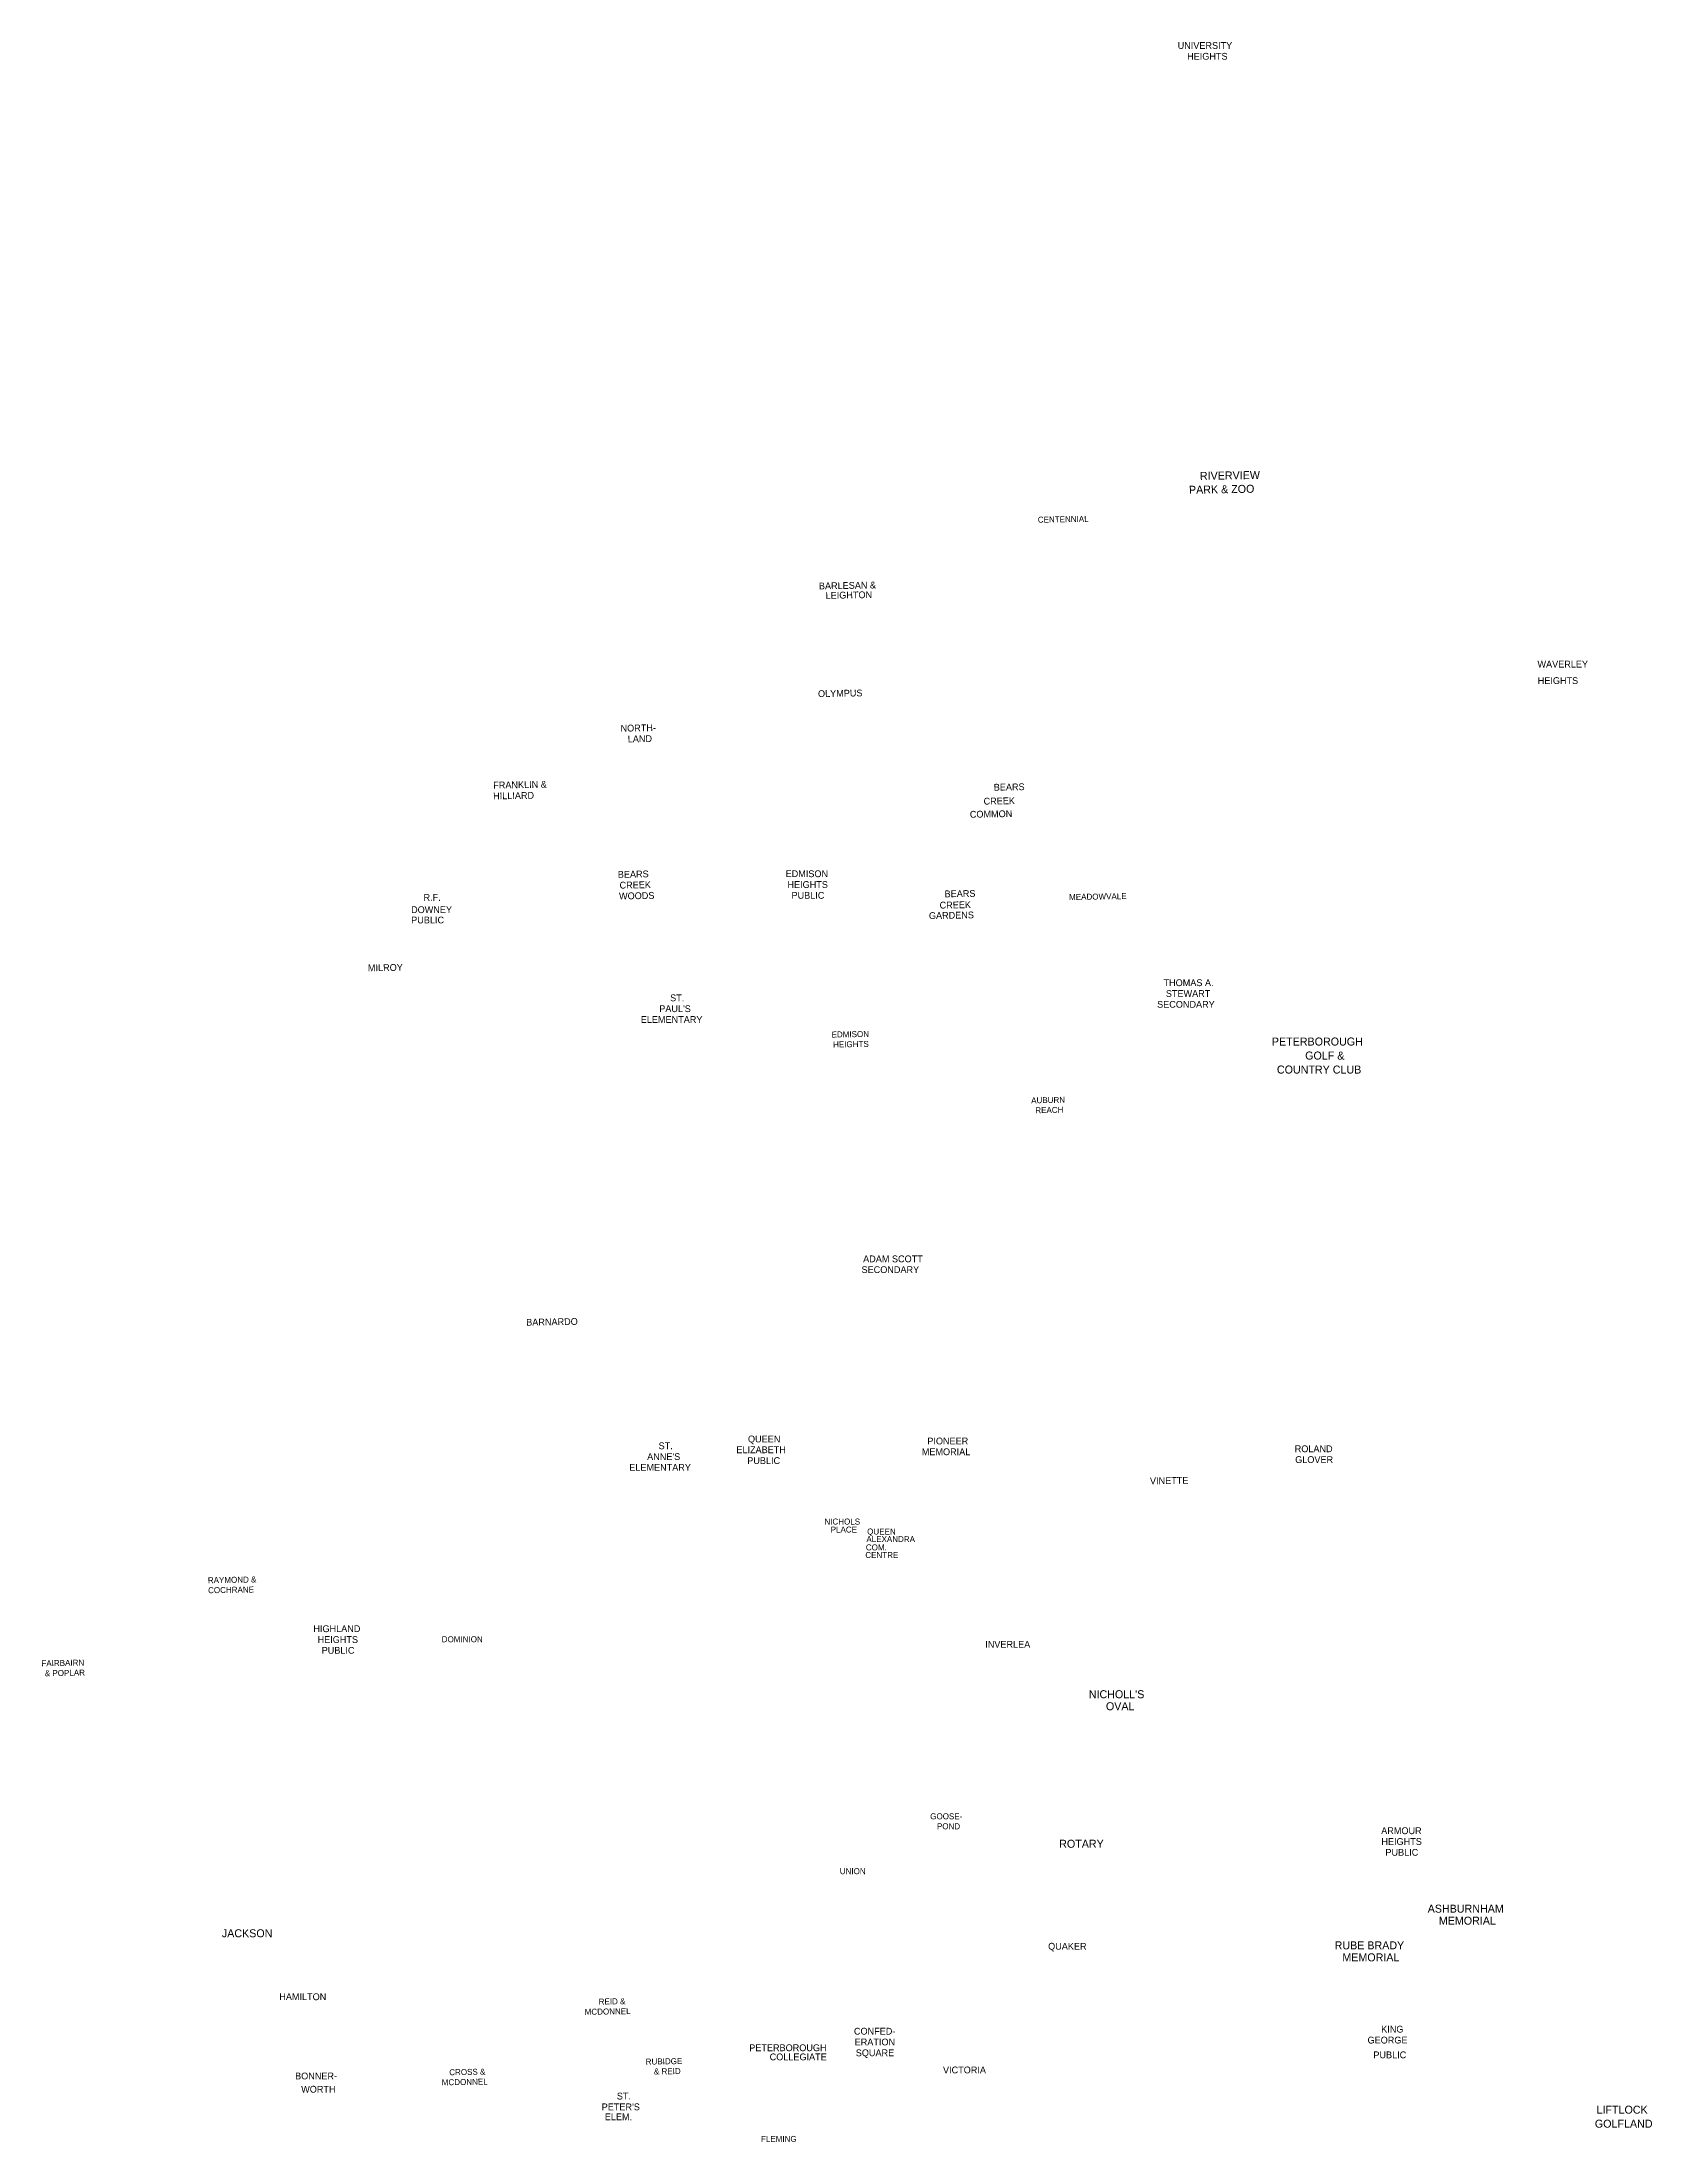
# Model space of a CAD drawing. Extents: x 708724 to 716140, y 4903858 to 4914447.
# Drawn here: x 711568 to 715592, y 4909200 to 4914447 of the extents above; entities that cross this region are included whole.
import ezdxf

# ---------------------------------------------------------------- set-up
doc = ezdxf.new("R2010")
doc.units = 0
for name, color, linetype in [('Hstext-public', 7, 'Continuous'), ('text - golf', 7, 'Continuous'), ('text - park', 7, 'Continuous'), ('text-Sch public', 7, 'Continuous'), ('text-Sch Sep', 7, 'Continuous')]:
    doc.layers.add(name, color=color, linetype=linetype)

msp = doc.modelspace()

# ---------------------------------------------------------------- texts
at = {"layer": 'Hstext-public'}
for s, p in [('THOMAS A.', (714371.2, 4912088.3)), ('STEWART', (714377, 4912061.3)), ('SECONDARY', (714355.2, 4912034.3)), ('ADAM SCOTT', (713620.4, 4911398.3)), ('SECONDARY', (713616.4, 4911371.3)), ('PETERBOROUGH', (713335.7, 4909427)), ('COLLEGIATE', (713386.7, 4909404.2))]:
    msp.add_text(s, height=17, dxfattribs=at).set_placement(p)
at = {"layer": 'text - golf'}
for s, p in [('PETERBOROUGH', (714642, 4911939.8)), ('GOLF &', (714725.2, 4911904.8)), ('COUNTRY CLUB', (714654.6, 4911869.8)), ('LIFTLOCK', (715453.6, 4909270.8)), ('GOLFLAND', (715449.3, 4909235.8))]:
    msp.add_text(s, height=20, dxfattribs=at).set_placement(p)
at = {"layer": 'text - park'}
for s, height, p in [('UNIVERSITY', 17, (714406.5, 4914430.2)), ('HEIGHTS', 17, (714430.2, 4914403.2)), ('WAVERLEY', 17, (715305.9, 4912884.4)), ('HEIGHTS', 17, (715306.5, 4912843.2)), ('MEMORIAL', 17, (713767, 4910916.2)), ('PIONEER', 17, (713780.8, 4910943.2)), ('ROLAND', 17, (714699.1, 4910923.7)), ('GLOVER', 17, (714700.3, 4910896.7)), ('NICHOLS', 15, (713523.7, 4910742.9)), ('PLACE', 15, (713539.3, 4910722.9)), ('ALEXANDRA', 15, (713628.5, 4910699)), ('QUEEN', 15, (713630.4, 4910718)), ('CENTRE', 15, (713625.9, 4910659.3)), ('COM. ', 15, (713627.2, 4910678.3)), ('DOMINION', 15, (712567.1, 4910448.8)), ('INVERLEA', 17, (713925.6, 4910435.2)), ("NICHOLL'S", 20, (714184.4, 4910308.9)), ('OVAL ', 20, (714227.2, 4910278.9)), ('GOOSE-', 15, (713788.1, 4910006.4)), ('POND', 15, (713804.9, 4909981.4)), ('ROTARY', 20, (714110.4, 4909935.3)), ('UNION', 15, (713562, 4909869.3)), ('ASHBURNHAM', 20, (715031.5, 4909773.1)), ('MEMORIAL', 20, (715059.3, 4909743.1)), ('JACKSON', 20, (712017.5, 4909711.6)), ('QUAKER', 17, (714082.8, 4909680.7)), ('RUBE BRADY', 20, (714798.9, 4909681.4)), ('MEMORIAL', 20, (714818.2, 4909651.4)), ('HAMILTON', 17, (712161.1, 4909554.5)), ('CONFED-', 17, (713597.4, 4909468.4)), ('ERATION', 17, (713599.2, 4909441.4)), ('SQUARE', 17, (713602, 4909414.4)), ('BONNER-', 17, (712200.6, 4909356.5)), ('VICTORIA', 17, (713820, 4909371.6)), ('WORTH', 17, (712215.8, 4909323.4)), ('FLEMING', 15, (713365, 4909200.3))]:
    msp.add_text(s, height=height, dxfattribs=at).set_placement(p)
for s, height, p in [('PARK & ZOO', 20, (714435, 4913318.4)), ('RIVERVIEW', 20, (714462.3, 4913353.1)), ('CENTENNIAL', 15, (714057.1, 4913246.3)), ('BARLESAN &', 17, (713510, 4913079.7)), ('LEIGHTON', 17, (713526.7, 4913056)), ('OLYMPUS', 17, (713507.7, 4912810.5)), ('NORTH-', 17, (713014.2, 4912724.1)), ('LAND', 17, (713032.2, 4912697.4)), ('FRANKLIN &', 17, (712696, 4912581.9)), ('HILLIARD', 17, (712695.7, 4912554.8)), ('CREEK', 17, (713921.6, 4912541.8)), ('BEARS', 17, (713947, 4912576.7)), ('COMMON', 17, (713887.2, 4912509)), ('BEARS', 17, (713007.4, 4912358.9)), ('   CREEK', 17, (712992.8, 4912331.6)), ('      WOODS', 17, (712972.5, 4912304.2)), ('CREEK', 17, (713811.7, 4912282)), ('BEARS', 17, (713824.1, 4912310.2)), ('MEADOWVALE', 15, (714135.3, 4912303.3)), ('GARDENS', 17, (713785, 4912255.8)), ('MILROY', 17, (712382.8, 4912125.3)), ('EDMISON', 15, (713541.6, 4911959.8)), ('HEIGHTS', 15, (713545.4, 4911934.9)), ('AUBURN', 15, (714040.5, 4911795.4)), ('REACH', 15, (714050.9, 4911770.6)), ('BARNARDO', 17, (712778.4, 4911239.8)), ('VINETTE', 17, (714337.5, 4910843.3)), ('RAYMOND &', 15, (711982.6, 4910596.2)), ('COCHRANE', 15, (711983.2, 4910571.2)), ('FAIRBAIRN', 15, (711566.6, 4910388.7)), ('& POPLAR', 15, (711575.1, 4910363.9)), ('REID &', 15, (712959.5, 4909543.3)), ('MCDONNEL', 15, (712924.5, 4909517.7)), ('RUBIDGE', 15, (713077.1, 4909393.3)), ('MCDONNEL', 15, (712567.3, 4909341.5)), ('CROSS &', 15, (712586, 4909366.8)), ('& REID', 15, (713097.6, 4909368.7))]:
    msp.add_text(s, height=height, rotation=1, dxfattribs=at).set_placement(p)
at = {"layer": 'text-Sch public'}
for s, p in [('EDMISON', (713426.6, 4912360.6)), ('HEIGHTS', (713431.2, 4912333.6)), ('DOWNEY', (712490.5, 4912270.8)), ('R.F.', (712521.5, 4912301.3)), ('PUBLIC', (713441.4, 4912306.6)), ('PUBLIC', (712490.8, 4912245)), ('ELIZABETH', (713303.5, 4910921.2)), ('QUEEN', (713332.6, 4910948.2)), ('PUBLIC', (713330.7, 4910894.2)), ('HIGHLAND', (712246.3, 4910474.1)), ('HEIGHTS', (712256.8, 4910447.1)), ('PUBLIC', (712267, 4910420.1)), ('ARMOUR', (714915.3, 4909969.3)), ('HEIGHTS', (714915.7, 4909942.3)), ('PUBLIC', (714925.8, 4909915.3)), ('GEORGE', (714881.2, 4909446.2)), ('KING', (714915.3, 4909473.5)), ('PUBLIC', (714895.8, 4909409.3))]:
    msp.add_text(s, height=17, dxfattribs=at).set_placement(p)
at = {"layer": 'text-Sch Sep'}
for s, p in [("PAUL'S", (713110.8, 4912023.4)), ('ST.', (713137.9, 4912050.4)), ('ELEMENTARY', (713064.6, 4911996.4)), ("ANNE'S", (713080.5, 4910904.2)), ('ST.', (713109.1, 4910931.2)), ('ELEMENTARY', (713035.8, 4910877.2)), ("PETER'S", (712967, 4909279.3)), ('ST.', (713004.7, 4909306.3)), ('ELEM.', (712974.7, 4909254.4))]:
    msp.add_text(s, height=17, dxfattribs=at).set_placement(p)

doc.saveas('drawing.dxf')
